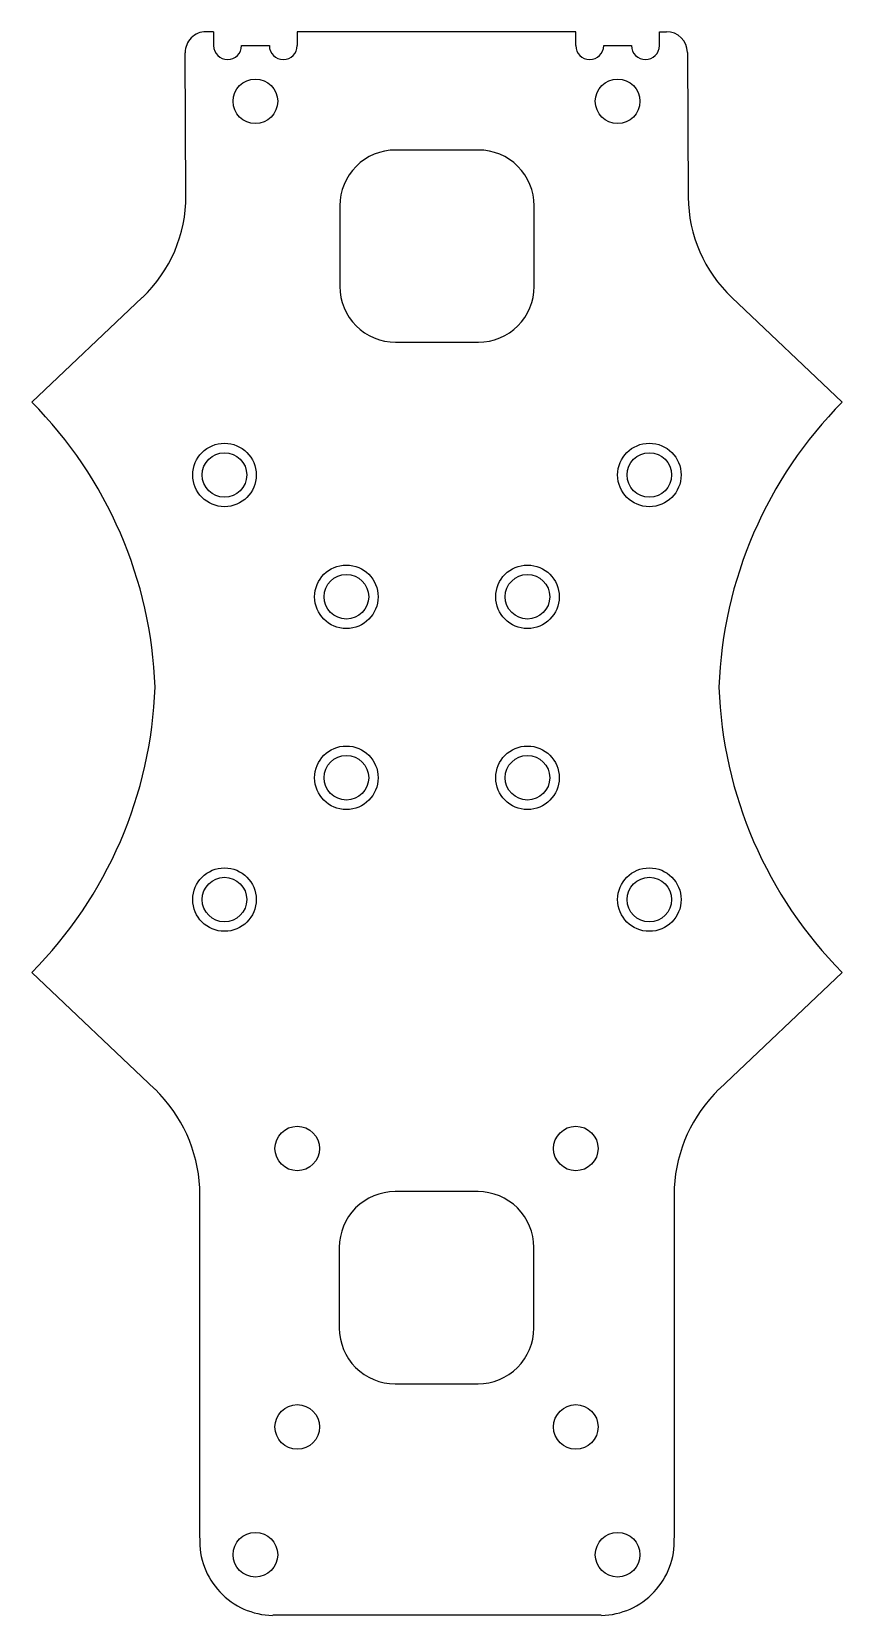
# Model space of a CAD drawing. Header units: millimetres. Extents: x 4 to 63, y 4 to 118.
import ezdxf

# ---------------------------------------------------------------- set-up
doc = ezdxf.new("R2010")
doc.units = ezdxf.units.MM
doc.header["$MEASUREMENT"] = 0
doc.layers.add('Main Plate', color=5, linetype='Continuous')

msp = doc.modelspace()

# ---------------------------------------------------------------- linework, layer by layer
at = {"layer": 'Main Plate'}
for p, q in [((17.54, 118.01), (16.99, 118.01)), ((17.54, 118.01), (17.54, 117.01)), ((43.54, 118.01), (23.54, 118.01)), ((23.54, 118.01), (23.54, 117.01)), ((43.54, 117.01), (43.54, 118.01)), ((49.54, 117.01), (49.54, 118.01)), ((49.54, 118.01), (50.05, 118.01)), ((15.55, 106.23), (15.5, 116.5)), ((19.54, 117.01), (21.54, 117.01)), ((45.54, 117.01), (47.54, 117.01)), ((51.55, 116.52), (51.61, 106.12)), ((4.48, 91.4), (12.42, 98.92)), ((54.73, 98.91), (62.67, 91.4)), ((13.33, 42.06), (4.48, 50.43)), ((62.67, 50.43), (53.82, 42.06)), ((16.55, 9.82), (16.55, 34.96)), ((50.6, 34.96), (50.6, 9.82)), ((45.37, 4.26), (21.78, 4.26))]:
    msp.add_line(p, q, dxfattribs=at)
for points in [[(30.6, 95.71), (36.55, 95.71, 0.414214), (40.55, 99.71), (40.55, 105.51, 0.414214), (36.55, 109.51), (30.6, 109.51, 0.414214), (26.6, 105.51), (26.6, 99.71, 0.414214)], [(30.56, 20.89), (36.52, 20.89, 0.414214), (40.52, 24.89), (40.52, 30.69, 0.414214), (36.52, 34.69), (30.56, 34.69, 0.414214), (26.56, 30.69), (26.56, 24.89, 0.414214)]]:
    msp.add_lwpolyline(points, format="xyb", close=True, dxfattribs=at)
for centre, radius in [((20.54, 113.01), 1.6), ((46.54, 113.01), 1.6), ((18.32, 86.17), 2.28), ((18.32, 86.17), 1.6), ((48.82, 86.17), 2.28), ((48.82, 86.17), 1.6), ((27.07, 77.42), 2.28), ((40.07, 77.42), 2.28), ((27.07, 77.42), 1.6), ((40.07, 77.42), 1.6), ((27.07, 64.42), 2.28), ((27.07, 64.42), 1.6), ((40.07, 64.42), 2.28), ((40.07, 64.42), 1.6), ((18.32, 55.67), 2.28), ((18.32, 55.67), 1.6), ((48.82, 55.67), 2.28), ((48.82, 55.67), 1.6), ((23.54, 37.79), 1.6), ((43.54, 37.79), 1.6), ((23.54, 17.79), 1.6), ((43.54, 17.79), 1.6), ((20.54, 8.61), 1.6), ((46.54, 8.61), 1.6)]:
    msp.add_circle(centre, radius, dxfattribs=at)
for centre, radius, start, end in [((17, 116.51), 1.5, 90.2948, 180.2948), ((50.05, 116.51), 1.5, 0.2948, 90.2948), ((18.54, 117.01), 1, 180, 0), ((22.54, 117.01), 1, 180, 0), ((44.54, 117.01), 1, 180, 0), ((48.54, 117.01), 1, 180, 0), ((5.55, 106.18), 10, 313.4168, 0.2948), ((61.61, 106.18), 10, 180.2948, 226.5832), ((-17.2, 69.88), 30.55, 1.9469, 44.7887), ((84.35, 69.88), 30.55, 135.2113, 178.0531), ((-17.2, 71.96), 30.55, 315.2113, 358.0531), ((84.35, 71.96), 30.55, 181.9469, 224.7887), ((5.95, 34.43), 10.61, 2.8632, 45.907), ((61.2, 34.43), 10.61, 134.093, 177.1368), ((21.89, 9.6), 5.35, 177.7412, 268.7692), ((45.26, 9.6), 5.35, 271.2308, 2.2588)]:
    msp.add_arc(centre, radius, start, end, dxfattribs=at)

doc.saveas('drawing.dxf')
